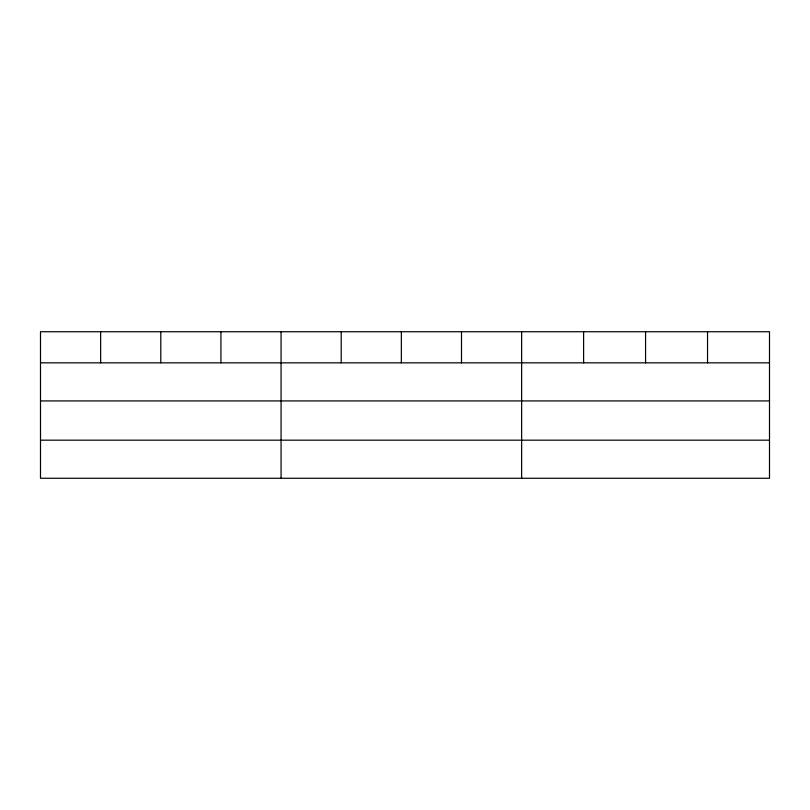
<?xml version="1.0" encoding="UTF-8"?>
<svg xmlns="http://www.w3.org/2000/svg" width="810" height="810" viewBox="0 0 810 810"><rect width="100%" height="100%" fill="white"/><g stroke="black" fill="none" stroke-linecap="round" stroke-linejoin="round"><path stroke-width="1.21" d="M769.5 400.93L769.5 331.735L40.5 331.735L40.5 478.264L769.5 478.264L769.5 400.93L40.5 400.93M40.5 362.839L769.5 362.839M40.5 440.174L769.5 440.174M707.535 331.735L707.535 362.839M645.57 331.735L645.57 362.839M583.605 331.735L583.605 362.839M521.64 331.735L521.64 478.264M461.498 331.735L461.498 362.839M401.355 331.735L401.355 362.839M341.212 331.735L341.212 362.839M281.07 331.735L281.07 478.264M220.927 331.735L220.927 362.839M160.785 331.735L160.785 362.839M100.642 331.735L100.642 362.839"/></g></svg>
